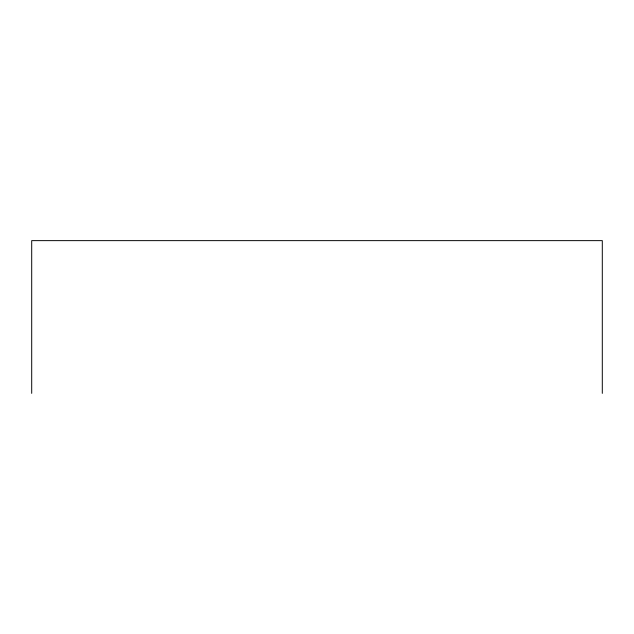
<?xml version="1.0" encoding="UTF-8"?>
<svg xmlns="http://www.w3.org/2000/svg" width="634" height="634" viewBox="0 0 634 634"><rect width="100%" height="100%" fill="white"/><g stroke="black" fill="none" stroke-linecap="round" stroke-linejoin="round"><path stroke-width="0.95" d="M602.3 393.365L602.3 240.635L31.7 240.635L31.7 393.365"/></g></svg>
